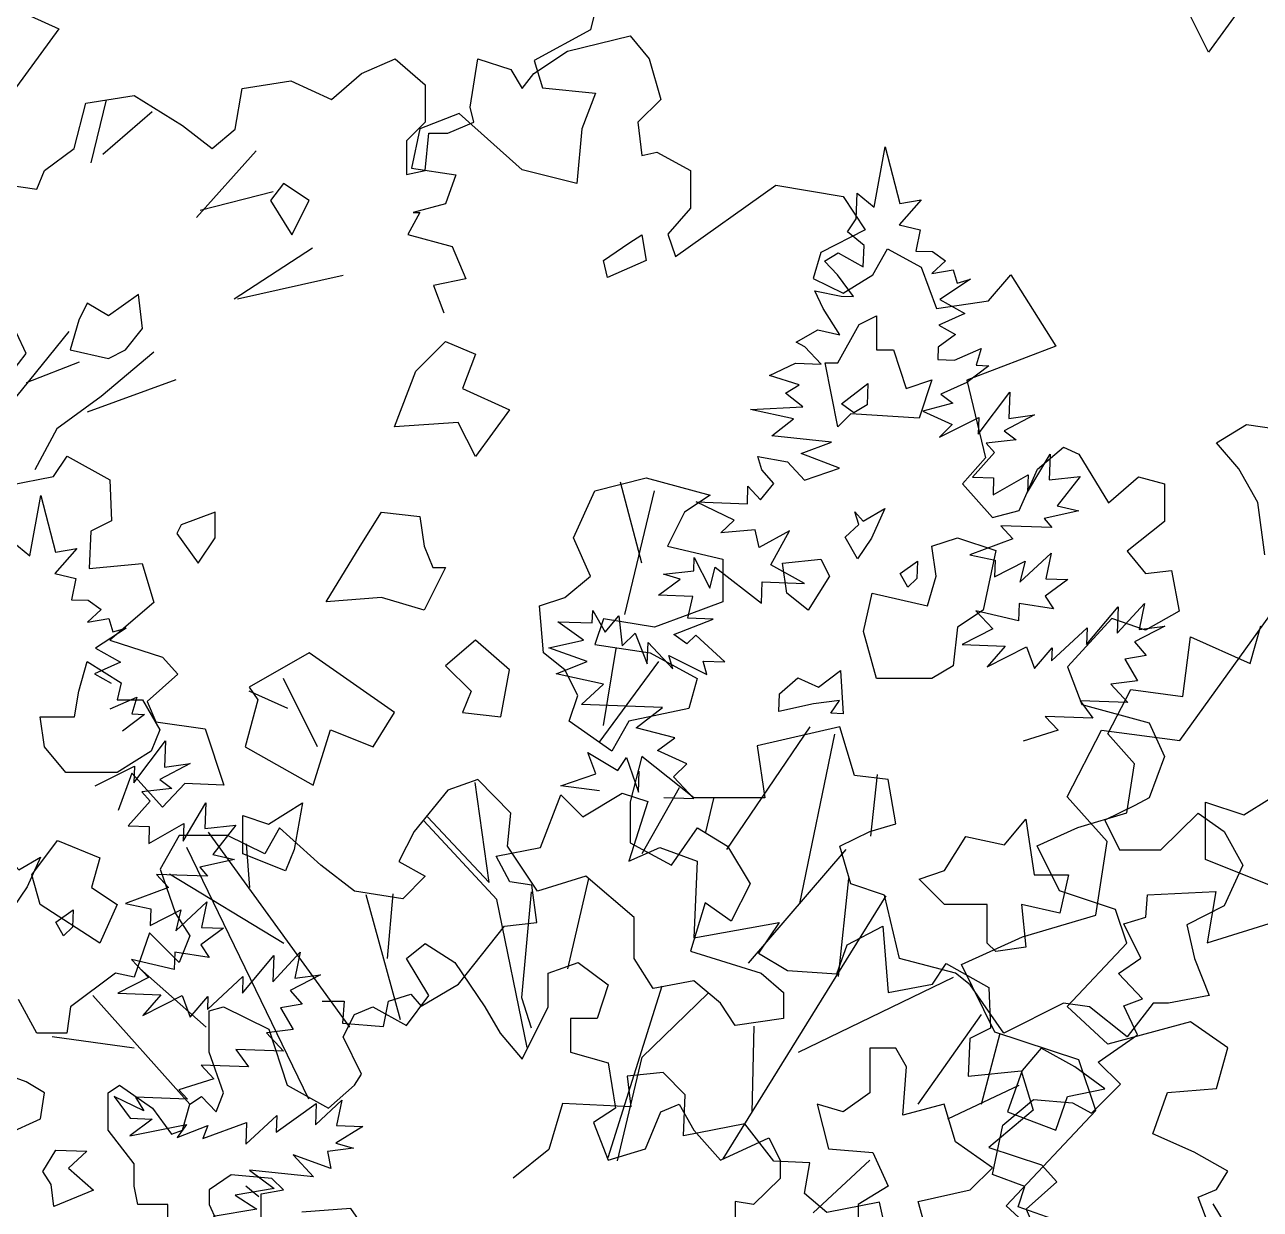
# Model space of a CAD drawing. Header units: inches. Extents: x 11.9 to 85.3, y 21.1 to 37.4.
# Drawn here: x 29.4099 to 29.7531, y 23.5366 to 23.8656 of the extents above; entities that cross this region are included whole.
import ezdxf

# ---------------------------------------------------------------- set-up
doc = ezdxf.new("R2010")
doc.units = ezdxf.units.IN
doc.header["$MEASUREMENT"] = 0
doc.layers.add('CAY', color=94, linetype='Continuous')
doc.layers.add('CAY-3', color=61, linetype='Continuous')

# ---------------------------------------------------------------- blocks, each defined once
blk = doc.blocks.new('A$C76451831')
at = {"layer": 'CAY'}
for p, q in [((5942.98, 1269.38), (5949.73, 1306.77)), ((5949.73, 1306.77), (5958.92, 1271.55)), ((5931.85, 1262.06), (5932.41, 1277.91)), ((5932.41, 1277.91), (5942.98, 1269.38)), ((5972.14, 1273.8), (5958.46, 1258.41)), ((5958.92, 1271.55), (5972.14, 1273.8)), ((5926.59, 1254.09), (5931.85, 1262.06)), ((5936.72, 1245.57), (5926.59, 1254.09)), ((5958.46, 1258.41), (5971.49, 1255.24)), ((5971.49, 1255.24), (5968.77, 1242.19)), ((5912.36, 1236), (5920.7, 1241.15)), ((5920.7, 1241.15), (5936.26, 1232.44)), ((5936.26, 1232.44), (5936.72, 1245.57)), ((5968.77, 1242.19), (5979.18, 1241.82)), ((5979.18, 1241.82), (5987.14, 1236.11)), ((5920.23, 1227.56), (5912.36, 1236)), ((5987.14, 1236.11), (5978.71, 1228.24)), ((5930.18, 1214.07), (5920.23, 1227.56)), ((5978.71, 1228.24), (5991.93, 1230.5)), ((6002.6, 1224.69), (5983.58, 1212.2)), ((5991.93, 1230.5), (5994.36, 1222.25)), ((5994.36, 1222.25), (6002.6, 1224.69)), ((5906.28, 1217.62), (5922.48, 1214.34)), ((5911.34, 1206.57), (5906.28, 1217.62)), ((5922.48, 1214.34), (5930.18, 1214.07)), ((5983.58, 1212.2), (5999.14, 1203.5)), ((5921.65, 1190.34), (5911.34, 1206.57)), ((5999.14, 1203.5), (5983.03, 1196.36)), ((5894.75, 1185.84), (5908.16, 1193.53)), ((5908.16, 1193.53), (5921.65, 1190.34)), ((5983.03, 1196.36), (5993.25, 1190.56)), ((5900.09, 1182.93), (5894.75, 1185.84)), ((5993.25, 1190.56), (5982.56, 1182.77)), ((5910.13, 1172.16), (5900.09, 1182.93)), ((5982.56, 1182.77), (5982.29, 1175.08)), ((5992.7, 1174.71), (6009.26, 1181.84)), ((6009.26, 1181.84), (6006.18, 1171.52)), ((5878.17, 1165.11), (5894.29, 1172.71)), ((5894.29, 1172.71), (5910.13, 1172.16)), ((5982.29, 1175.08), (5992.7, 1174.71)), ((6013.87, 1171.25), (6000.37, 1160.84)), ((6006.18, 1171.52), (6013.87, 1171.25)), ((5896.55, 1159.48), (5878.17, 1165.11)), ((5888.21, 1154.33), (5896.55, 1159.48)), ((5898.79, 1145.8), (5888.21, 1154.33)), ((6000.37, 1160.84), (5984.26, 1153.7)), ((6007.41, 1128.86), (6026.9, 1154.93)), ((6026.9, 1154.93), (6026.33, 1138.63)), ((5991.76, 1148), (5973.02, 1143.21)), ((5984.26, 1153.7), (5991.76, 1148)), ((5866.56, 1144.21), (5898.79, 1145.8)), ((5893.09, 1138.3), (5866.56, 1144.21)), ((5973.02, 1143.21), (5991.31, 1134.87)), ((5983.33, 1126.99), (6007.77, 1139.28)), ((6007.77, 1139.28), (6007.41, 1128.86)), ((6042.27, 1140.79), (6023.35, 1131.03)), ((6026.33, 1138.63), (6042.27, 1140.79)), ((5879.59, 1127.89), (5893.09, 1138.3)), ((5991.31, 1134.87), (5983.33, 1126.99)), ((5916.61, 1123.88), (5879.59, 1127.89)), ((5897.78, 1116.83), (5916.61, 1123.88)), ((6030.85, 1125.33), (6012.2, 1123.26)), ((6023.35, 1131.03), (6030.85, 1125.33)), ((5921.48, 1107.84), (5897.78, 1116.83)), ((6017.44, 1117.63), (6003.76, 1102.25)), ((6012.2, 1123.26), (6017.44, 1117.63)), ((6037.87, 1092.89), (6051.84, 1116.43)), ((6051.84, 1116.43), (6051.28, 1100.59)), ((5435.2, 1102.66), (5443.64, 1115.32)), ((5443.64, 1115.32), (5470, 1100.55)), ((5870.98, 1115.04), (5889.44, 1111.68)), ((5873.41, 1106.8), (5870.98, 1115.04)), ((5889.44, 1111.68), (5899.93, 1100.43)), ((5407.78, 1097.39), (5435.2, 1102.66)), ((5880.82, 1098.38), (5873.41, 1106.8)), ((5899.93, 1100.43), (5921.48, 1107.84)), ((6003.76, 1102.25), (6016.89, 1101.79)), ((6016.52, 1091.37), (6038.25, 1103.76)), ((6016.89, 1101.79), (6016.52, 1091.37)), ((6038.25, 1103.76), (6037.87, 1092.89)), ((6051.28, 1100.59), (6070.39, 1102.64)), ((6070.39, 1102.64), (6056.16, 1084.55)), ((5470, 1100.55), (5471.06, 1075.24)), ((5864.52, 1085.8), (5864.9, 1096.67)), ((5864.9, 1096.67), (5872.76, 1088.23)), ((5872.76, 1088.23), (5880.82, 1098.38)), ((5420.6, 1053.63), (5427.34, 1091.02)), ((5427.34, 1091.02), (5436.53, 1055.8)), ((5856.47, 1075.66), (5832.84, 1086.91)), ((5832.84, 1086.91), (5864.52, 1085.8)), ((6069.65, 1081.36), (6048.18, 1076.67)), ((6056.16, 1084.55), (6069.65, 1081.36)), ((5471.06, 1075.24), (5458.4, 1068.91)), ((5848.03, 1067.79), (5856.47, 1075.66)), ((6052.97, 1071.06), (6021.29, 1072.17)), ((6021.29, 1072.17), (6028.72, 1064.2)), ((6048.18, 1076.67), (6052.97, 1071.06)), ((5458.4, 1068.91), (5457.35, 1045.71)), ((5869.4, 1069.76), (5848.03, 1067.79)), ((5871.74, 1058.8), (5869.4, 1069.76)), ((5890.67, 1069.02), (5871.74, 1058.8)), ((5879.07, 1048.12), (5890.67, 1069.02)), ((6028.72, 1064.2), (6002.09, 1054.25)), ((5410.02, 1062.16), (5420.6, 1053.63)), ((5449.75, 1058.05), (5436.08, 1042.67)), ((5436.53, 1055.8), (5449.75, 1058.05)), ((6033.21, 1037.3), (6052.42, 1055.21)), ((6052.42, 1055.21), (6049.15, 1039.46)), ((5457.35, 1045.71), (5490.04, 1048.87)), ((5490.04, 1048.87), (5497.42, 1024.62)), ((5831.36, 1044.35), (5831.64, 1052.5)), ((5831.64, 1052.5), (5841.4, 1033.57)), ((5899.96, 1036.51), (5879.07, 1048.12)), ((6002.09, 1054.25), (6017.83, 1050.98)), ((6017.83, 1050.98), (6017.47, 1040.57)), ((6017.47, 1040.57), (6036.39, 1050.33)), ((6036.39, 1050.33), (6033.21, 1037.3)), ((5436.08, 1042.67), (5449.11, 1039.49)), ((5812.7, 1042.28), (5831.36, 1044.35)), ((5823.02, 1039.2), (5812.7, 1042.28)), ((5841.4, 1033.57), (5844.58, 1046.6)), ((5844.58, 1046.6), (5873.25, 1024.3)), ((5449.11, 1039.49), (5446.38, 1026.44)), ((5809.53, 1029.24), (5823.02, 1039.2)), ((5873.25, 1024.3), (5873.71, 1037.43)), ((5873.71, 1037.43), (5899.96, 1036.51)), ((6062.73, 1038.99), (6048.77, 1028.59)), ((6049.15, 1039.46), (6062.73, 1038.99)), ((5446.38, 1026.44), (5456.79, 1026.07)), ((5456.79, 1026.07), (5464.75, 1020.36)), ((5497.42, 1024.62), (5470, 1001.41)), ((5830.8, 1028.5), (5809.53, 1029.24)), ((5827.61, 1015.01), (5830.8, 1028.5)), ((6048.77, 1028.59), (6053.93, 1020.71)), ((2228.34, 971.46), (2215.14, 1021.63)), ((5464.75, 1020.36), (5456.32, 1012.49)), ((5768.6, 1012.08), (5768.87, 1019.78)), ((5768.87, 1019.78), (5776.56, 1006.37)), ((6005.86, 1019.66), (6016.35, 1008.42)), ((6032.38, 1013.3), (6005.86, 1019.66)), ((6032.76, 1024.17), (6032.38, 1013.3)), ((6053.93, 1020.71), (6032.76, 1024.17)), ((6074.46, 998.68), (6093.86, 1022.03)), ((6093.29, 1005.73), (6110.24, 1024.18)), ((6093.86, 1022.03), (6093.29, 1005.73)), ((6110.24, 1024.18), (6106.96, 1007.97)), ((2217.78, 939.77), (2236.26, 1016.34)), ((5456.32, 1012.49), (5469.54, 1014.75)), ((5469.54, 1014.75), (5471.97, 1006.5)), ((5747.33, 1012.83), (5768.6, 1012.08)), ((5763.24, 1001.39), (5747.33, 1012.83)), ((5776.56, 1006.37), (5785.07, 1016.5)), ((5785.07, 1016.5), (5787.13, 997.84)), ((5819.1, 1004.88), (5843.45, 1014.46)), ((5843.45, 1014.46), (5827.61, 1015.01)), ((6052.81, 988.56), (6074.83, 1009.1)), ((6074.83, 1009.1), (6074.46, 998.68)), ((6122.9, 1010.14), (6103.98, 1000.37)), ((6106.96, 1007.97), (6122.9, 1010.14)), ((5480.21, 1008.94), (5461.2, 996.45)), ((5471.97, 1006.5), (5480.21, 1008.94)), ((5787.13, 997.84), (5795.11, 1005.72)), ((5795.11, 1005.72), (5802.61, 986.87)), ((5827.06, 999.16), (5819.1, 1004.88)), ((5832.68, 1004.41), (5827.06, 999.16)), ((5850.68, 987.91), (5832.68, 1004.41)), ((6016.35, 1008.42), (5997.43, 998.65)), ((5461.2, 996.45), (5476.75, 987.75)), ((5470, 1001.41), (5502.7, 990.87)), ((5741.78, 996.7), (5763.24, 1001.39)), ((5765.5, 988.16), (5741.78, 996.7)), ((5802.61, 986.87), (5803.07, 1000)), ((5803.07, 1000), (5818.36, 983.6)), ((5997.43, 998.65), (6024.13, 997.72)), ((6024.13, 997.72), (6012.81, 984.97)), ((6012.81, 984.97), (6037.25, 997.26)), ((6037.25, 997.26), (6042.23, 983.94)), ((6042.23, 983.94), (6053.09, 996.71)), ((6053.09, 996.71), (6052.81, 988.56)), ((6103.98, 1000.37), (6111.38, 991.95)), ((5476.75, 987.75), (5460.64, 980.61)), ((5502.7, 990.87), (5512.19, 980.32)), ((5746.21, 980.68), (5765.5, 988.16)), ((5818.36, 983.6), (5815.93, 991.84)), ((5815.93, 991.84), (5839.54, 980.14)), ((5839.54, 980.14), (5837.1, 988.38)), ((5837.1, 988.38), (5850.68, 987.91)), ((6111.38, 991.95), (6098.16, 989.69)), ((6098.16, 989.69), (6105.85, 976.28)), ((5460.64, 980.61), (5470.86, 974.81)), ((5512.19, 980.32), (5493.21, 963.44)), ((5775.43, 974.22), (5746.21, 980.68)), ((5761.85, 961.55), (5775.43, 974.22)), ((6105.85, 976.28), (6089.46, 974.13)), ((6089.46, 974.13), (6099.95, 962.89)), ((5470.31, 958.96), (5486.87, 966.09)), ((5486.87, 966.09), (5483.79, 955.77)), ((5493.21, 963.44), (5498.48, 950.79)), ((6070.53, 963.91), (6078.31, 953.21)), ((6099.95, 962.89), (6070.53, 963.91)), ((5483.79, 955.77), (5491.49, 955.5)), ((5812.09, 959.79), (5761.85, 961.55)), ((5795.79, 947.21), (5812.09, 959.79)), ((5491.49, 955.5), (5477.98, 945.09)), ((5498.48, 950.79), (5529.07, 946.57)), ((6078.31, 953.21), (6048.89, 954.24)), ((6048.89, 954.24), (6056.75, 945.81)), ((5529.07, 946.57), (5540.67, 911.76)), ((5819.59, 940.94), (5795.79, 947.21)), ((5808.89, 933.16), (5819.59, 940.94)), ((6056.75, 945.81), (6035.21, 938.85)), ((5485.02, 913.12), (5504.51, 939.18)), ((5504.51, 939.18), (5503.94, 922.88)), ((5827.18, 924.81), (5808.89, 933.16)), ((5519.88, 925.04), (5500.96, 915.28)), ((5503.94, 922.88), (5519.88, 925.04)), ((5770.77, 918.62), (5765.8, 931.94)), ((5765.8, 931.94), (5784.45, 920.86)), ((5784.45, 920.86), (5789.71, 928.84)), ((5789.71, 928.84), (5797.11, 907.27)), ((2204.59, 871.13), (2212.5, 918.65)), ((5460.94, 911.24), (5485.39, 923.53)), ((5483.71, 919.15), (5475.28, 895.94)), ((5502.7, 898.05), (5483.71, 919.15)), ((5485.39, 923.53), (5485.02, 913.12)), ((5749.22, 911.21), (5770.77, 918.62)), ((5797.11, 907.27), (5797.57, 920.4)), ((5818.75, 916.95), (5827.18, 924.81)), ((2201.95, 860.56), (2238.9, 910.73)), ((5500.96, 915.28), (5508.46, 909.58)), ((5516.41, 912.82), (5502.7, 898.05)), ((5540.67, 911.76), (5516.41, 912.82)), ((5773.13, 908.11), (5749.22, 911.21)), ((5831.42, 903.36), (5818.75, 916.95)), ((5508.46, 909.58), (5489.81, 907.51)), ((5489.81, 907.51), (5495.05, 901.89)), ((5812.86, 904), (5831.42, 903.36)), ((2027.76, 857.92), (2006.64, 900.17)), ((5495.05, 901.89), (5481.37, 886.5)), ((5515.49, 877.14), (5529.45, 900.68)), ((5529.45, 900.68), (5528.9, 884.84)), ((2009.28, 881.69), (1985.53, 892.25)), ((5494.14, 875.62), (5515.87, 888.01)), ((5515.87, 888.01), (5515.49, 877.14)), ((5528.9, 884.84), (5548, 886.89)), ((5548, 886.89), (5533.78, 868.8)), ((5481.37, 886.5), (5494.5, 886.04)), ((5494.5, 886.04), (5494.14, 875.62)), ((2280.97, 794.46), (2332.46, 870.35)), ((2326.17, 761.03), (2347.79, 865.63)), ((2491.61, 826.98), (2512.84, 868.27)), ((2512.84, 868.27), (2561.19, 861.78)), ((5547.26, 865.61), (5525.8, 860.92)), ((5533.78, 868.8), (5547.26, 865.61)), ((5498.9, 856.42), (5506.33, 848.45)), ((5530.59, 855.31), (5498.9, 856.42)), ((5525.8, 860.92), (5530.59, 855.31)), ((5506.33, 848.45), (5479.7, 838.5)), ((2133.95, 774.01), (2125.31, 835.75)), ((2370.15, 802.52), (2374.13, 840.86)), ((5479.7, 838.5), (5495.44, 835.23)), ((5495.44, 835.23), (5495.08, 824.82)), ((5495.08, 824.82), (5514, 834.58)), ((5510.83, 821.55), (5530.03, 839.46)), ((5514, 834.58), (5510.83, 821.55)), ((5530.03, 839.46), (5526.76, 823.71)), ((2228.57, 791.89), (2251.65, 832.78)), ((2268.04, 805.06), (2272.95, 825.91)), ((2516.37, 799.25), (2491.61, 826.98)), ((5540.34, 823.24), (5526.38, 812.84)), ((5526.76, 823.71), (5540.34, 823.24)), ((2138.67, 763.39), (2093.47, 812.15)), ((2095.82, 814.51), (2133.95, 774.01)), ((5526.38, 812.84), (5531.55, 804.96)), ((2047.68, 684.5), (1960.21, 805.07)), ((5509.99, 797.55), (5483.48, 803.92)), ((5483.48, 803.92), (5493.96, 792.67)), ((5510.37, 808.42), (5509.99, 797.55)), ((5531.55, 804.96), (5510.37, 808.42)), ((5552.08, 782.93), (5571.47, 806.28)), ((5570.9, 789.98), (5587.86, 808.43)), ((5571.47, 806.28), (5570.9, 789.98)), ((5587.86, 808.43), (5584.57, 792.23)), ((2022.33, 639.81), (1946.85, 795.64)), ((1985.76, 770.86), (1983.84, 797.94)), ((2509.3, 753.83), (2516.37, 799.25)), ((2294.33, 724.07), (2354.87, 794.46)), ((5493.96, 792.67), (5475.04, 782.9)), ((5530.42, 772.81), (5552.44, 793.35)), ((5552.44, 793.35), (5552.08, 782.93)), ((5600.51, 794.39), (5581.59, 784.62)), ((5584.57, 792.23), (5600.51, 794.39)), ((5475.04, 782.9), (5501.74, 781.97)), ((5501.74, 781.97), (5490.42, 769.22)), ((5490.42, 769.22), (5514.87, 781.51)), ((5514.87, 781.51), (5519.84, 768.19)), ((5519.84, 768.19), (5530.71, 780.96)), ((5530.71, 780.96), (5530.42, 772.81)), ((5581.59, 784.62), (5589, 776.2)), ((2006.99, 736.26), (1936.23, 779.12)), ((2182.7, 720.53), (2195.67, 776.37)), ((2350.15, 715.81), (2356.44, 776.45)), ((5589, 776.2), (5575.78, 773.95)), ((5575.78, 773.95), (5583.47, 760.53)), ((2079.11, 689.01), (2057.88, 766.34)), ((2071.06, 726.82), (2074.45, 766.86)), ((2159.9, 768.11), (2154, 702.83)), ((2278.74, 602.87), (2379.63, 765.75)), ((2157.54, 671.77), (2138.67, 763.39)), ((5583.47, 760.53), (5567.08, 758.38)), ((5567.08, 758.38), (5577.56, 747.14)), ((2463.9, 740.27), (2509.3, 753.83)), ((5577.56, 747.14), (5548.14, 748.16)), ((5548.14, 748.16), (5555.93, 737.47)), ((2426.16, 723.16), (2463.9, 740.27)), ((5526.51, 738.49), (5534.37, 730.06)), ((5555.93, 737.47), (5526.51, 738.49)), ((5534.37, 730.06), (5512.83, 723.1)), ((1958.78, 684.36), (1917.81, 720.82)), ((2446.8, 681.28), (2426.16, 723.16)), ((5472.81, 719.06), (5482.76, 705.57)), ((5491.08, 710.26), (5472.81, 719.06)), ((5518.07, 717.48), (5485.93, 718.6)), ((5485.93, 718.6), (5491.08, 710.26)), ((5512.83, 723.1), (5518.07, 717.48)), ((2325.38, 669.01), (2421.3, 715.42)), ((5573.09, 696.97), (5597.73, 714.7)), ((5597.27, 701.57), (5613.66, 716.86)), ((5597.73, 714.7), (5597.27, 701.57)), ((5613.66, 716.86), (5610.39, 701.11)), ((1948.81, 636.77), (1888.67, 704.01)), ((2207.63, 603.7), (2240.87, 709.91)), ((2228.69, 665.87), (2269.17, 705.19)), ((5496.34, 705.09), (5482.38, 694.7)), ((5482.76, 705.57), (5496.34, 705.09)), ((5554.25, 689.47), (5573.45, 707.39)), ((5573.45, 707.39), (5573.09, 696.97)), ((2154, 702.83), (2159.9, 683.96)), ((5482.38, 694.7), (5517.52, 701.63)), ((5517.52, 701.63), (5511.8, 693.67)), ((5511.8, 693.67), (5530.64, 701.17)), ((5527.64, 693.12), (5554.72, 703.05)), ((5530.64, 701.17), (5527.64, 693.12)), ((5554.72, 703.05), (5554.25, 689.47)), ((5626.69, 700.54), (5610.01, 690.24)), ((5610.39, 701.11), (5626.69, 700.54)), ((2399.28, 636.77), (2438.59, 692.21)), ((5610.01, 690.24), (5620.78, 687.15)), ((2296.69, 631.65), (2297.87, 685.14)), ((2438.59, 636.77), (2449.99, 680.81)), ((2498.69, 664.17), (2446.8, 681.28)), ((5606.74, 674.49), (5583.48, 683.01)), ((5583.48, 683.01), (5596.14, 669.42)), ((5620.78, 687.15), (5604.85, 684.98)), ((5604.85, 684.98), (5606.74, 674.49)), ((1914.22, 671.37), (1863.51, 678.45)), ((5596.14, 669.42), (5556.41, 673.53)), ((5556.41, 673.53), (5571.87, 662.11)), ((2213.36, 601.77), (2228.69, 665.87)), ((2509.3, 632.91), (2498.69, 664.17)), ((5571.87, 662.11), (5547.71, 657.97)), ((5547.71, 657.97), (5561, 649.34)), ((2417.76, 627.72), (2461.78, 648.56)), ((5561, 649.34), (5534.11, 644.84)), ((2334.43, 569.52), (2369.41, 602.16)), ((1991.49, 579.54), (1983.4, 586.04))]:
    blk.add_line(p, q, dxfattribs=at)
for points in [[(4267.68, 1961.43), (4246.59, 1968.81), (4250.81, 1981.47), (4230.77, 1988.85), (4237.09, 2019.44), (4256.08, 2035.26), (4280.34, 2033.15), (4291.94, 2026.82), (4309.87, 2044.75), (4296.16, 2058.46), (4320.41, 2075.34), (4311.98, 2093.27), (4323.58, 2097.48), (4308.81, 2113.3), (4322.52, 2122.8), (4311.98, 2143.89), (4325.69, 2148.11), (4326.74, 2161.82), (4368.93, 2163.93), (4363.66, 2132.29), (4407.95, 2146)], [(5770.59, 1391.65), (5767.42, 1378.99), (5732.62, 1360.01), (5737.89, 1343.13), (5770.59, 1339.97), (5762.15, 1317.82), (5758.99, 1284.07), (5725.24, 1292.51), (5686.21, 1327.31), (5661.96, 1317.82), (5656.68, 1293.56), (5684.1, 1289.34), (5677.78, 1271.41), (5657.74, 1266.14), (5661.96, 1266.14), (5654.57, 1252.43), (5682, 1245.05), (5690.43, 1225.01), (5670.39, 1220.79), (5676.72, 1203.91)], [(5467.89, 1335.75), (5458.4, 1296.72)], [(5496.37, 1328.37), (5465.78, 1302)], [(5560.71, 1304.11), (5523.79, 1262.97)], [(1833.25, 1082.7), (1847.4, 1101.19), (1835.61, 1126.75)], [(1824.21, 1207.36), (1854.08, 1203.04), (1858.8, 1214.44), (1877.27, 1228.2), (1884.35, 1256.12), (1914.22, 1260.84), (1944.1, 1242.36), (1962.57, 1228.2), (1976.72, 1240), (1981.05, 1265.17), (2011.31, 1269.89), (2036.47, 1258.48), (2054.94, 1274.61), (2075.78, 1283.65), (2094.25, 1267.53), (2094.25, 1244.33), (2082.85, 1232.92), (2082.85, 1212.08), (2094.25, 1214.44), (2096.61, 1237.64), (2108.4, 1237.64), (2124.52, 1244.33), (2122.16, 1253.76), (2126.88, 1283.65), (2147.32, 1276.97), (2154.39, 1265.17), (2161.47, 1274.61), (2182.3, 1288.37), (2221.22, 1297.81), (2233.01, 1283.65), (2240.09, 1258.48), (2225.93, 1244.33), (2228.29, 1223.88), (2237.73, 1225.84), (2258.56, 1214.44), (2258.56, 1191.24), (2244.41, 1175.12), (2249.13, 1161.35), (2311.23, 1205.4), (2352.9, 1198.32), (2366.66, 1177.87), (2339.14, 1163.71), (2334.43, 1147.59), (2352.9, 1138.54), (2371.37, 1149.95), (2380.42, 1166.07), (2401.25, 1154.67), (2410.68, 1129.11), (2442.92, 1133.83), (2456.67, 1149.95), (2484.58, 1105.9), (2429.55, 1084.67), (2440.95, 1036.69), (2426.8, 1020.57), (2445.27, 999.73), (2461.78, 1004.06), (2473.18, 1029.62), (2489.3, 1043.38), (2498.73, 1039.05), (2517.21, 1008.77), (2535.68, 1024.9), (2551.8, 1020.57), (2551.8, 997.37), (2528.61, 978.89), (2540.01, 965.12), (2556.12, 967.09), (2560.84, 941.92), (2540.01, 930.13), (2519.17, 937.2), (2491.66, 907.32), (2500.7, 884.12), (2542.37, 872.71), (2551.8, 851.87), (2542.37, 826.31), (2533.32, 821.59), (2514.85, 812.55), (2523.89, 794.06), (2549.44, 794.06), (2572.63, 816.87), (2588.75, 805.47), (2600.15, 784.63), (2588.75, 759.46), (2565.56, 747.66), (2570.27, 726.82), (2579.31, 704.01), (2554.16, 699.29), (2544.72, 699.29), (2528.61, 678.45), (2505.42, 696.93), (2489.3, 699.29), (2452.35, 680.81), (2431.52, 710.7), (2422.48, 717.77), (2387.88, 726.82), (2378.45, 766.14), (2357.62, 773.22), (2350.93, 796.42), (2369.41, 805.47), (2385.53, 810.19), (2380.81, 837.71), (2359.98, 840.07), (2350.93, 870.35), (2299.83, 858.56), (2304.55, 826.31), (2260.53, 826.31), (2228.29, 851.87), (2221.22, 823.95), (2221.22, 798.39), (2246.77, 784.63), (2262.88, 807.83), (2281.36, 796.42), (2295.51, 773.22), (2283.72, 750.02), (2267.6, 761.42), (2258.56, 731.54), (2302.19, 717.77), (2315.95, 705.98), (2315.95, 689.85), (2286.08, 685.53), (2277.04, 699.29), (2260.53, 713.06), (2235.37, 708.34), (2223.58, 726.82), (2223.58, 752.38), (2193.7, 777.94), (2163.83, 768.5), (2145.35, 796.42), (2147.32, 816.87), (2126.88, 837.71), (2108.4, 831.03), (2087.57, 805.47), (2078.14, 786.99), (2094.25, 777.94), (2080.49, 763.78), (2050.62, 768.5), (2029.79, 784.63), (2004.24, 807.83), (1995.2, 791.7), (1972, 803.11), (1942.13, 803.11), (1930.34, 782.27), (1939.77, 754.74), (1948.81, 740.98), (1942.13, 724.46), (1930.34, 736.26), (1923.73, 742.87), (1914.22, 715.42), (1902.82, 717.77), (1874.91, 696.93), (1872.55, 680.81), (1854.08, 680.81), (1842.68, 701.65)], [(5571.25, 1278.8), (5525.9, 1267.19)], [(5595.51, 1243.99), (5547, 1212.35)], [(5614.5, 1227.12), (5549.1, 1212.35)], [(5444.69, 1192.31), (5399.34, 1136.41)], [(5497.42, 1179.65), (5464.73, 1152.23), (5437.31, 1132.19), (5423.6, 1106.88)], [(5451.02, 1173.33), (5418.32, 1160.67)], [(5456.29, 1142.74), (5511.14, 1162.78)], [(5963.78, 1034.28), (5959.08, 1042.61), (5969.78, 1050.39), (5969.4, 1039.52), (5963.78, 1034.28)], [(5441.39, 818.53), (5436.7, 826.86), (5447.39, 834.64), (5447.01, 823.78), (5441.39, 818.53)], [(1935.05, 560.48), (1935.05, 574.63), (1916.58, 574.63), (1914.22, 586.04), (1914.22, 599.8), (1898.11, 620.64), (1898.11, 643.85), (1905.18, 648.56), (1925.62, 634.41), (1937.41, 618.28), (1944.1, 620.64), (1948.81, 636.77), (1955.89, 641.49), (1964.93, 632.05), (1969.65, 643.85), (1960.61, 669.01), (1960.61, 694.57), (1969.65, 696.93), (1997.55, 683.17), (2008.95, 648.56), (2034.5, 634.41), (2050.62, 648.56), (2054.94, 655.25), (2043.55, 678.45), (2050.62, 692.21), (2062.02, 696.93), (2082.85, 685.53), (2096.61, 704.01), (2082.85, 726.82), (2094.25, 736.26), (2112.73, 724.46), (2131.2, 696.93), (2140.64, 680.81), (2154.39, 664.69), (2170.51, 696.93), (2170.51, 717.77), (2188.99, 724.46), (2207.46, 710.7), (2200.78, 689.85), (2184.27, 689.85), (2184.27, 669.01), (2207.46, 662.33), (2212.18, 634.41), (2198.42, 625.36), (2207.46, 602.16), (2230.65, 609.24), (2240.09, 632.05), (2251.49, 636.77), (2260.53, 620.64), (2277.04, 602.16), (2306.91, 615.93), (2313.98, 602.16), (2313.98, 590.76), (2297.48, 574.63), (2286.08, 576.6), (2286.08, 556.15)], [(2054.94, 562.84), (2048.26, 572.28), (2017.99, 569.92)], [(1992.84, 562.84), (1992.84, 581.32), (2006.6, 583.68), (1999.52, 590.76), (1974.36, 593.12), (1960.61, 583.68), (1960.61, 574.63), (1964.93, 565.2)]]:
    blk.add_lwpolyline(points, dxfattribs=at)
for points in [[(5351.45, 1415.29), (5379.17, 1443.01), (5406.88, 1431.13), (5395, 1399.44), (5438.55, 1379.64), (5406.88, 1336.08), (5391.04, 1367.76), (5331.66, 1363.8)], [(2523.49, 1366.98), (2551.2, 1394.7), (2578.91, 1382.82), (2567.03, 1351.13), (2610.58, 1331.33), (2578.91, 1287.77), (2563.08, 1319.45), (2503.69, 1315.49)], [(2022.48, 1195.89), (2006.64, 1206.45), (1998.72, 1195.89), (2011.92, 1174.77)], [(2220.42, 1169.48), (2228.34, 1174.77), (2230.98, 1158.92), (2207.23, 1148.36), (2204.59, 1158.92)], [(5922.87, 1147.68), (5939.17, 1160.26), (5938.72, 1147.13), (5930.38, 1141.98)], [(1919.55, 1116.68), (1916.91, 1137.8), (1898.43, 1124.6), (1885.24, 1132.52), (1879.96, 1121.96), (1874.68, 1103.48), (1898.43, 1098.2), (1908.99, 1103.48)], [(2362.94, 1119.32), (2373.5, 1124.6), (2373.5, 1103.48), (2384.06, 1103.48), (2391.97, 1079.71), (2407.81, 1084.99), (2399.89, 1061.23), (2357.66, 1063.87), (2349.75, 1055.95), (2341.83, 1095.55), (2349.75, 1095.55)], [(2088.46, 1090.27), (2106.93, 1108.76), (2125.41, 1100.84), (2117.49, 1079.71), (2146.52, 1066.51), (2125.41, 1037.47), (2114.85, 1058.59), (2075.26, 1055.95)], [(5924.98, 1065.1), (5933.41, 1072.97), (5930.96, 1080.76), (5936.2, 1075.14), (5949.61, 1082.83), (5941.27, 1064.53), (5932.66, 1051.69)], [(2209.87, 855.28), (2183.47, 873.77), (2188.75, 889.61), (2180.83, 905.45), (2167.64, 916.01), (2165, 945.06), (2180.83, 950.34), (2196.67, 963.54), (2186.11, 987.3), (2199.31, 1016.34), (2230.98, 1024.27), (2270.57, 1013.7), (2254.73, 1003.14), (2244.18, 982.02), (2278.49, 974.1), (2278.49, 947.7), (2257.37, 939.77), (2236.26, 931.85), (2204.59, 937.13), (2199.31, 921.29), (2233.62, 916.01), (2262.65, 900.17), (2257.37, 881.69), (2220.42, 873.77)], [(1943.3, 995.22), (1940.66, 989.94), (1953.86, 971.46), (1964.41, 987.3), (1964.41, 1003.14)], [(2054.15, 982.02), (2067.35, 1003.14), (2091.1, 1000.5), (2093.74, 982.02), (2099.02, 968.82), (2106.93, 968.82), (2093.74, 942.42), (2067.35, 950.34), (2033.04, 947.7)], [(2365.58, 929.21), (2370.86, 952.98), (2405.17, 945.06), (2410.45, 963.54), (2407.81, 982.02), (2423.65, 987.3), (2447.4, 979.38), (2439.48, 942.42), (2423.65, 931.85), (2421.01, 908.09), (2407.81, 900.17), (2373.5, 900.17)], [(5923.88, 955.89), (5916.19, 956.16), (5921.45, 964.13), (5905.51, 961.97), (5884.05, 957.28), (5884.43, 968.14), (5895.66, 978.18), (5908.59, 972.29), (5922.1, 982.7)], [(2318.08, 952.98), (2315.44, 971.46), (2339.19, 974.1), (2344.47, 963.54), (2331.27, 942.42)], [(2141.24, 876.41), (2146.52, 905.45), (2125.41, 923.93), (2106.93, 908.09), (2122.77, 892.25), (2117.49, 879.05)], [(1903.71, 886.97), (1919.55, 886.97), (1930.1, 868.49), (1924.83, 855.28), (1903.71, 842.08), (1872.04, 842.08), (1858.84, 857.92), (1856.21, 876.41), (1877.32, 876.41), (1879.96, 892.25), (1885.24, 910.73), (1906.35, 897.53)], [(2062.07, 857.92), (2075.26, 879.05), (2022.48, 916.01), (1985.53, 894.89), (1990.81, 886.97), (1982.89, 857.92), (2025.12, 834.16), (2035.67, 868.49)], [(5552.38, 869.17), (5552.38, 892.93), (5568.21, 887.65), (5589.33, 900.85), (5584.05, 871.81), (5578.77, 858.61)], [(5402.59, 849.35), (5411.02, 857.22), (5408.57, 865.01), (5413.82, 859.39), (5427.23, 867.08), (5418.88, 848.78), (5410.28, 835.94)], [(2577.09, 788.11), (2577.09, 823.75), (2600.85, 815.83), (2632.52, 835.64), (2624.6, 792.07), (2616.68, 772.27)], [(2415.73, 781.35), (2428.92, 802.48), (2452.68, 797.2), (2465.87, 813.04), (2471.15, 778.71), (2492.27, 778.71), (2486.99, 754.95), (2463.23, 760.23), (2465.87, 733.83), (2447.4, 731.19), (2442.12, 736.47), (2442.12, 760.23), (2415.73, 760.23), (2399.89, 776.07)], [(1856.21, 760.23), (1850.93, 778.71), (1866.76, 799.84), (1893.15, 789.28), (1887.88, 770.79), (1903.71, 760.23), (1893.15, 736.47)], [(5433.75, 664.66), (5428.59, 672.55), (5436.76, 685.87), (5455.77, 685.2), (5444.52, 674.72), (5459.91, 661.03), (5435.54, 651)], [(2392.21, 659.97), (2385.53, 671.37), (2369.41, 671.37), (2369.41, 643.85), (2352.9, 632.05), (2336.78, 636.77), (2343.86, 609.24), (2371.37, 606.88), (2380.81, 586.04), (2362.33, 574.63), (2362.33, 553.79), (2371.37, 544.36), (2394.57, 532.95), (2406.36, 551.43), (2399.28, 576.6), (2431.52, 583.68), (2445.27, 597.44), (2422.48, 613.57), (2415.4, 636.77), (2389.85, 630.08)], [(2475.54, 671.37), (2463.75, 657.61), (2454.71, 632.05), (2484.58, 620.64), (2491.66, 641.49), (2514.85, 646.2), (2496.37, 659.97)]]:
    blk.add_lwpolyline(points, close=True, dxfattribs=at)
at = {"layer": 'CAY-3'}
for p, q in [((2561.19, 861.78), (2631.14, 959.12)), ((6173.4, 618.5), (6152.76, 652.71)), ((2453.87, 573.92), (2509.3, 632.91)), ((2491.61, 539.12), (2453.87, 573.92))]:
    blk.add_line(p, q, dxfattribs=at)
for points in [[(6154.79, 626.83), (6143.39, 656.72), (6154.79, 661.43), (6161.86, 672.84), (6141.03, 684.64), (6115.48, 696.04), (6124.52, 721.6), (6154.79, 723.96), (6161.86, 749.13), (6138.67, 765.25), (6087.57, 751.49), (6062.41, 774.69), (6099.36, 814.01), (6092.29, 834.85), (6057.7, 846.26), (6043.94, 874.18), (6069.1, 885.58), (6099.36, 894.63), (6104.08, 924.91), (6087.57, 943.39), (6101.72, 970.92), (6133.95, 966.59), (6138.67, 1003.56), (6175.62, 987.04), (6182.3, 1010.24)], [(6184.66, 1054.28), (6180.34, 1086.53), (6168.55, 1107.37), (6154.79, 1123.49), (6173.26, 1134.9), (6203.14, 1130.57)], [(5601.46, 778.11), (5615.17, 778.11), (5614.12, 764.39), (5639.43, 762.29), (5642.59, 778.11), (5656.3, 782.32), (5662.63, 774.94), (5685.84, 788.65), (5714.31, 824.51), (5734.35, 826.62), (5731.19, 849.82), (5717.48, 851.93), (5709.04, 867.75), (5736.46, 873.03), (5749.12, 905.72), (5762.83, 892.01), (5787.09, 906.78), (5802.91, 901.5), (5791.3, 864.59), (5810.29, 873.03), (5833.49, 864.59), (5831.38, 817.13), (5884.12, 826.62), (5871.46, 807.64), (5889.39, 797.09), (5919.98, 794.98), (5926.3, 812.91), (5948.45, 824.51), (5951.62, 783.38), (5979.04, 788.65), (5987.48, 801.31), (6013.84, 786.54), (6014.9, 761.23), (6002.24, 754.9), (6001.19, 731.7), (6033.88, 734.86), (6041.27, 710.61), (6013.84, 687.4), (6046.54, 676.86), (6056.03, 666.31), (6037.05, 649.43), (6042.32, 636.78)], [(5949.51, 638.89), (5946.34, 653.65), (5913.65, 647.32), (5899.94, 658.93), (5903.1, 677.91), (5880.95, 678.97), (5863.02, 702.17), (5825.05, 694.79), (5826.11, 720.1), (5812.4, 733.81), (5790.25, 731.7), (5792.36, 712.72), (5750.17, 714.82), (5741.73, 686.35), (5719.59, 668.42)]]:
    blk.add_lwpolyline(points, dxfattribs=at)
blk.add_lwpolyline([(1847.4, 650.53), (1821.85, 659.97), (1812.81, 636.77), (1828.92, 636.77), (1835.61, 618.28), (1856.44, 627.72), (1858.8, 643.85)], close=True, dxfattribs=at)

msp = doc.modelspace()

# ---------------------------------------------------------------- block references
at = {"layer": 'CAY', "xscale": 0.0004489089019145984, "yscale": 0.0004489089019145984, "zscale": 0.0004489089019145984}
for p in [(28.58095, 23.27991), (26.97796, 23.24511), (27.77946, 22.65341)]:
    msp.add_blockref('A$C76451831', p, dxfattribs=at)

doc.saveas('drawing.dxf')
